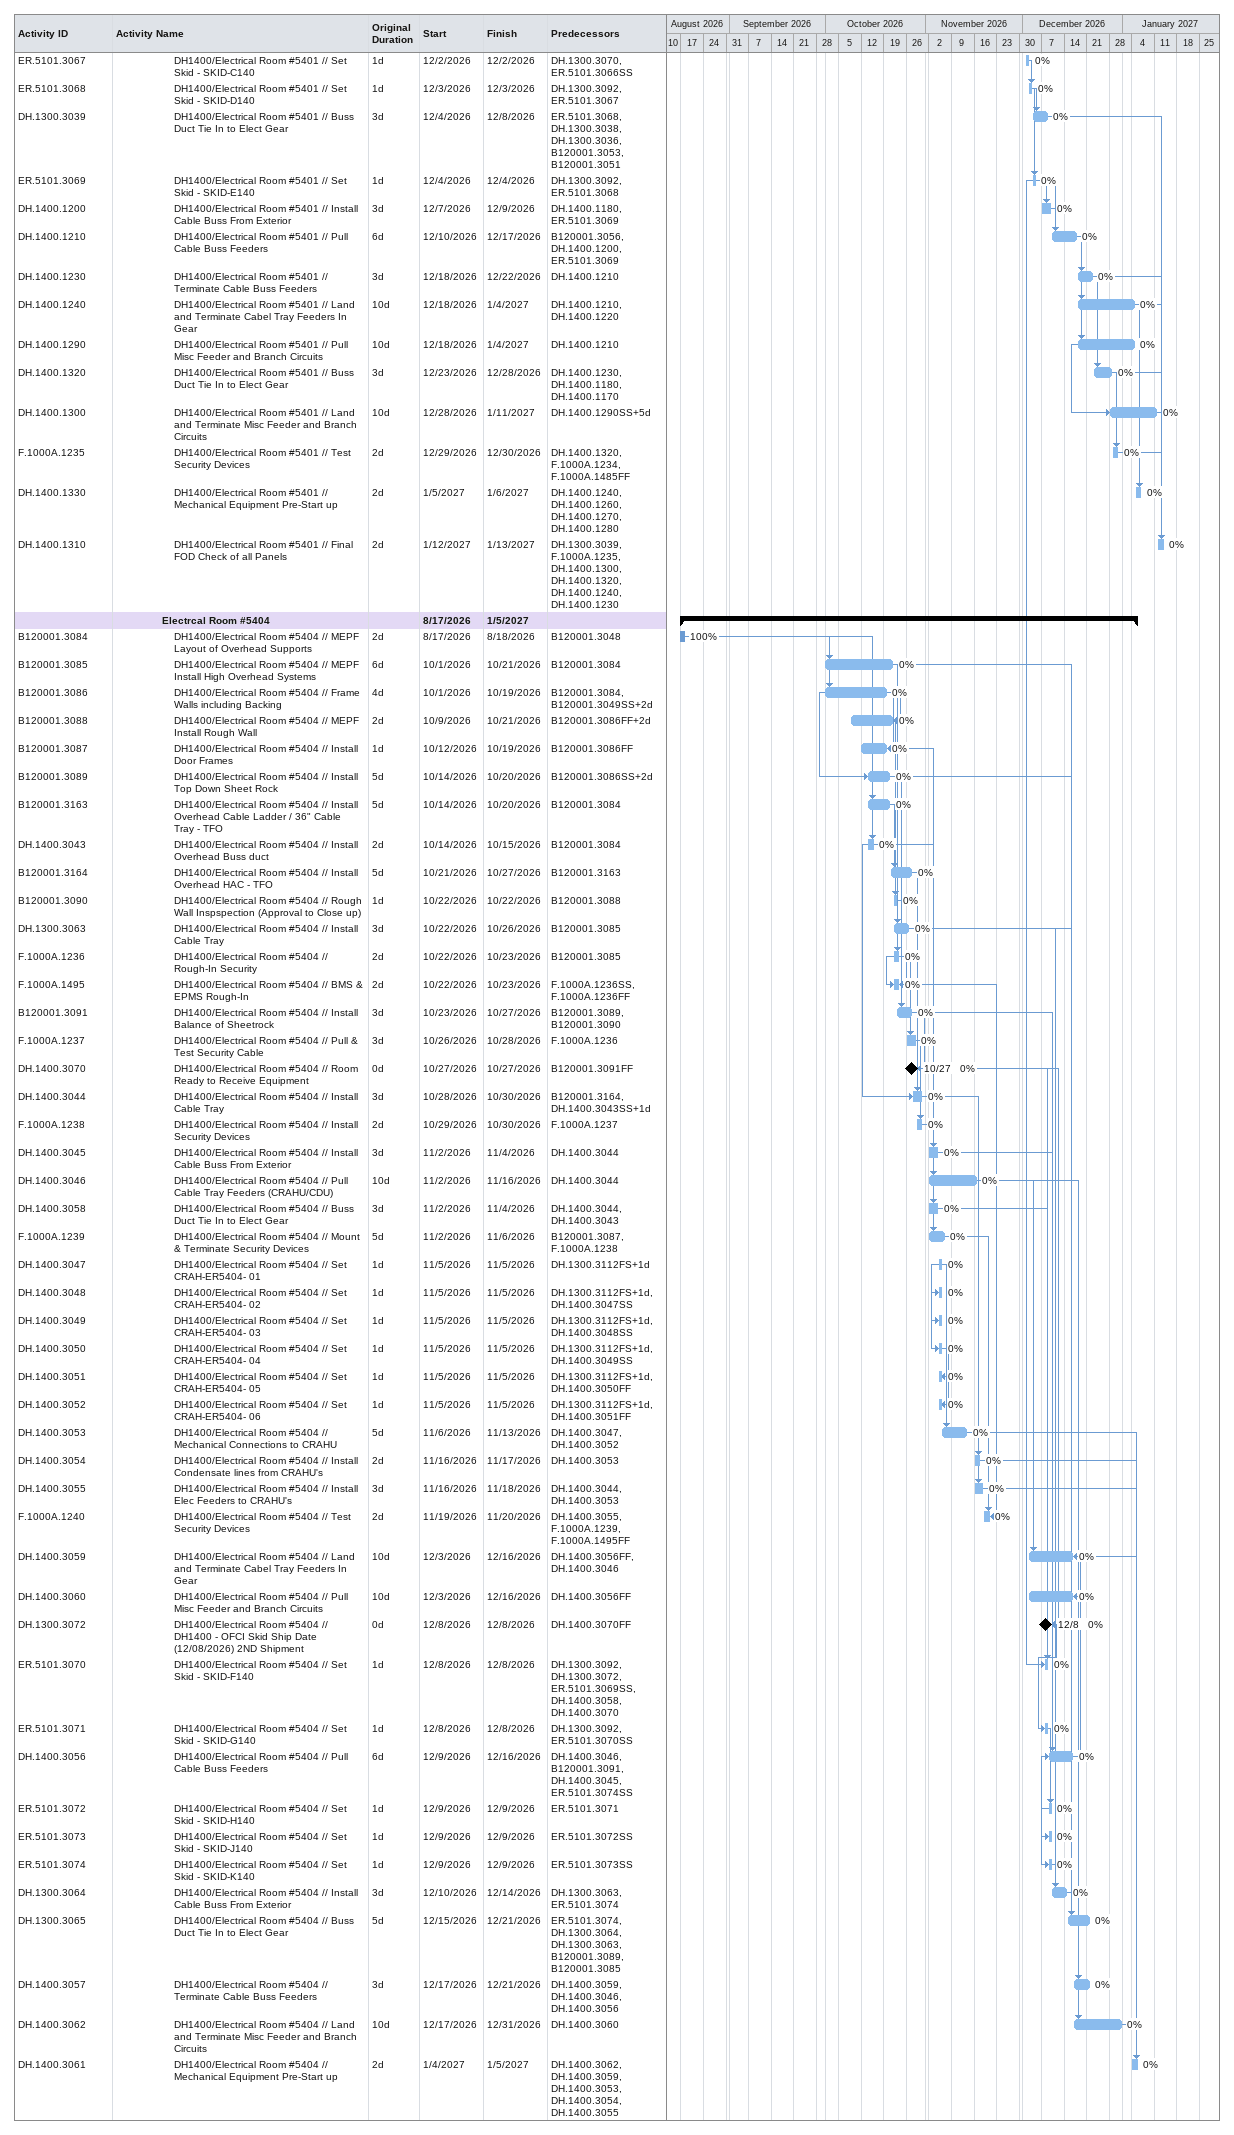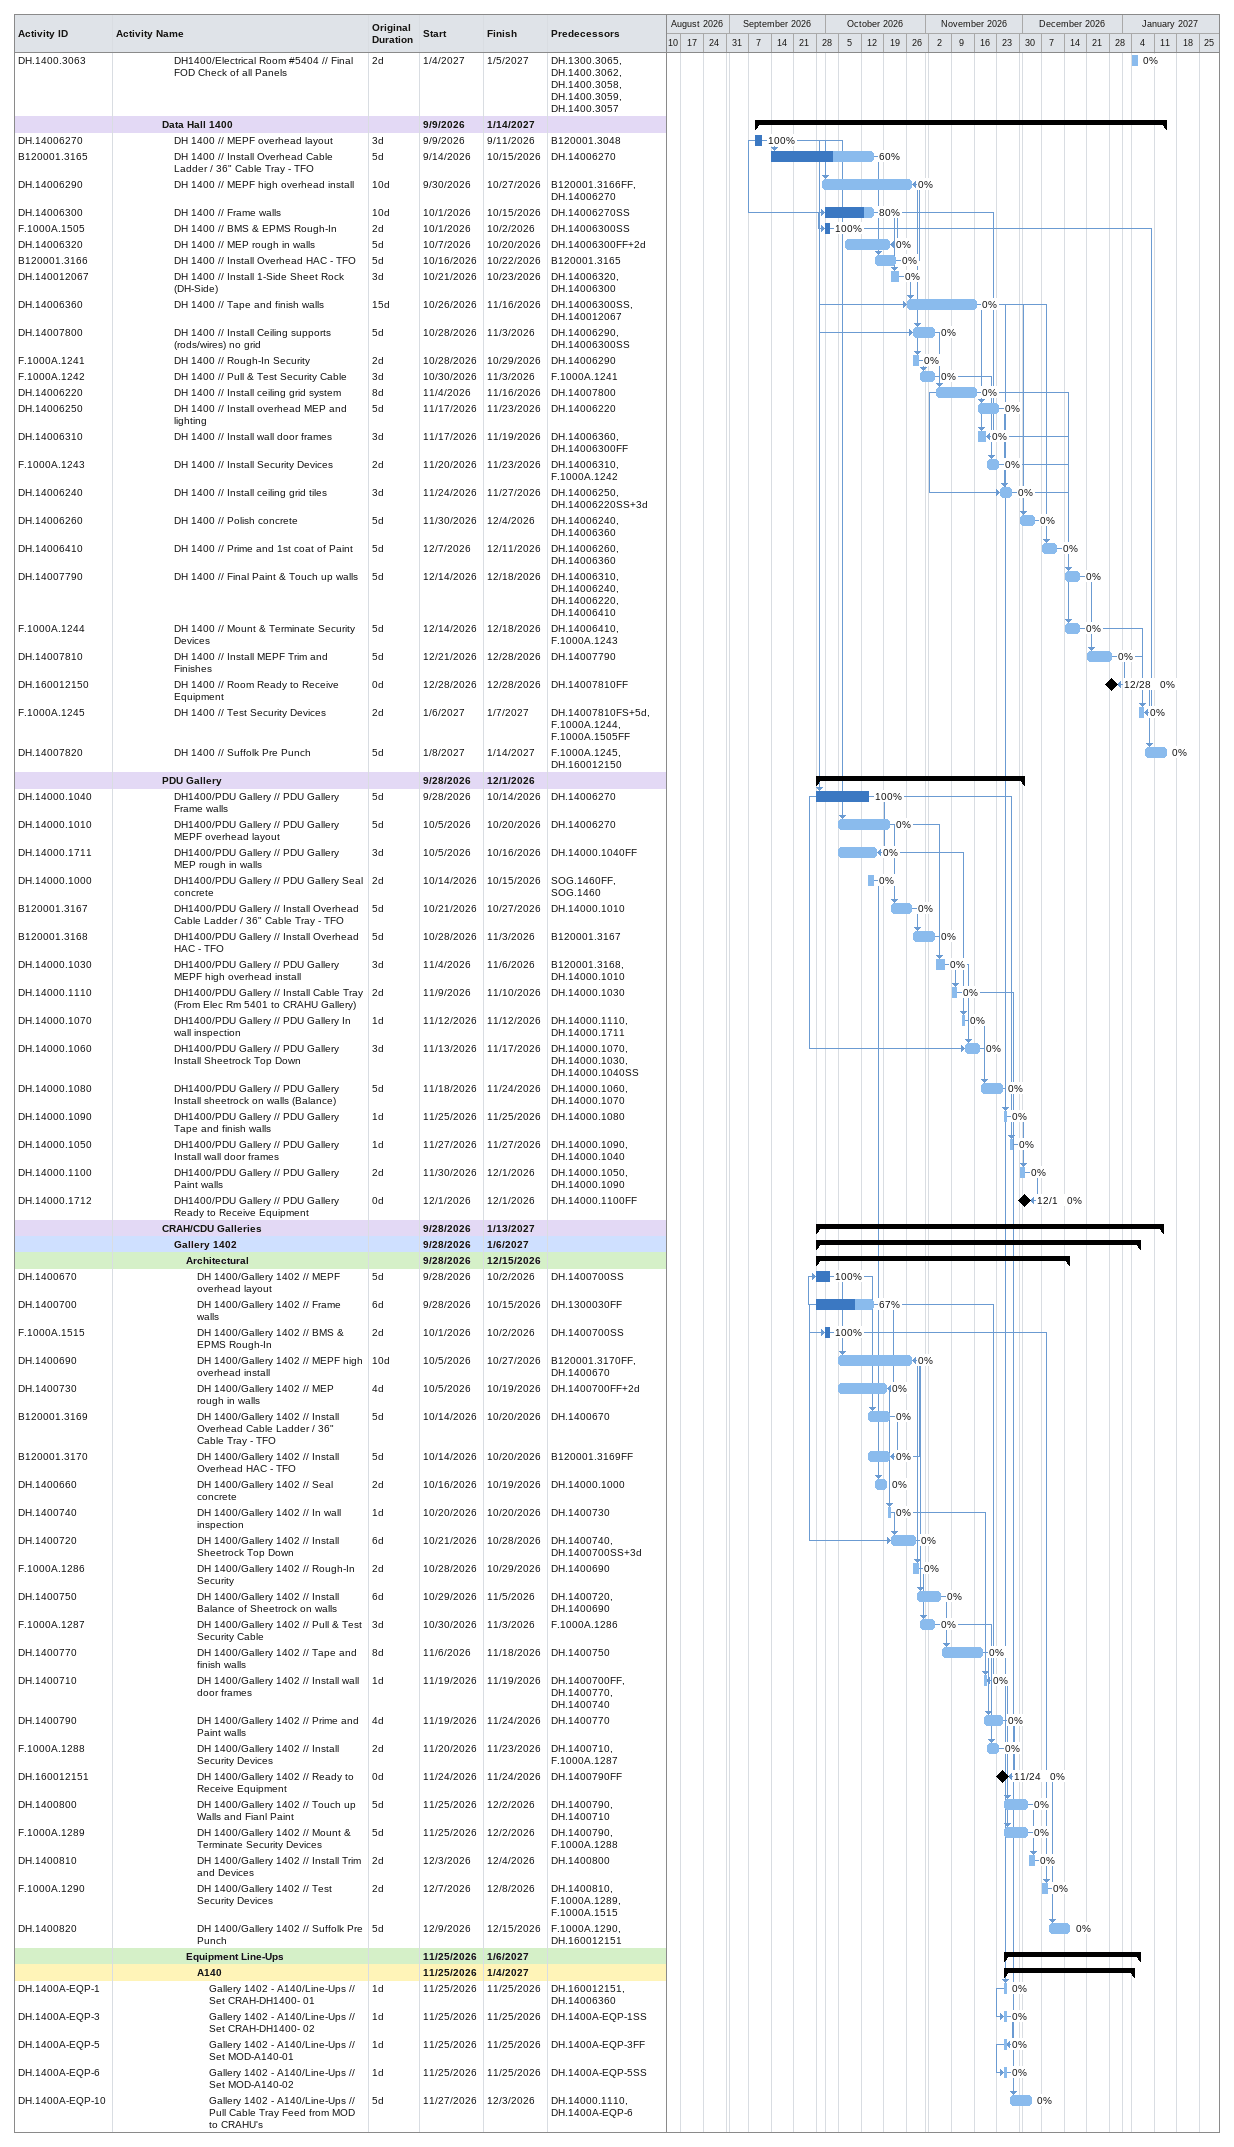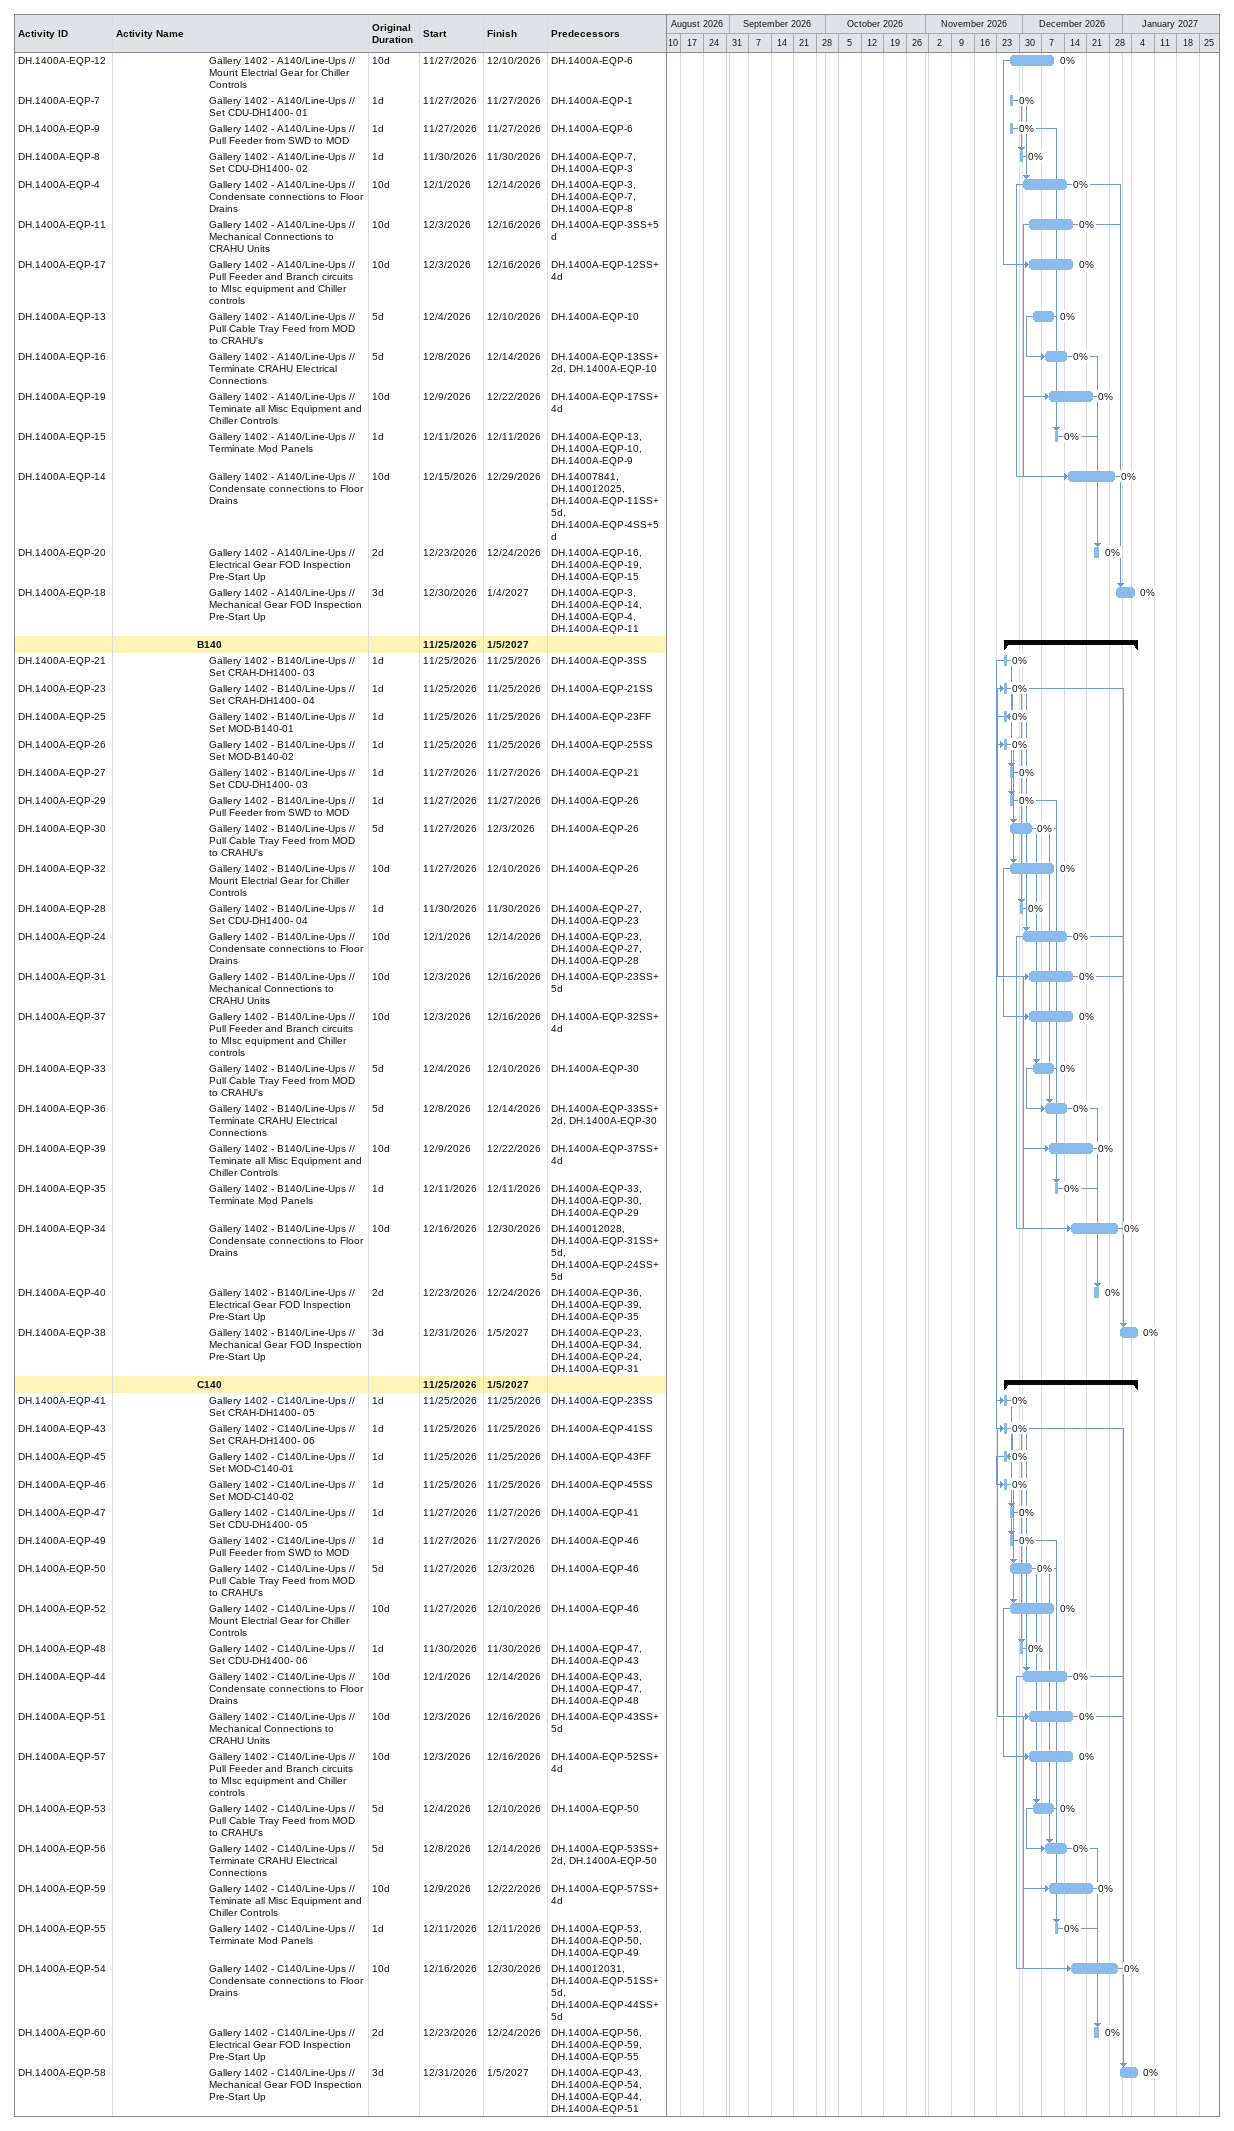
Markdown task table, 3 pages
| ID | Level | Task | Original duration | Start | Finish | Predecessors | % complete |
|---|---|---|---|---|---|---|---|
| ER.5101.3067 | 6 | DH1400/Electrical Room #5401 // Set Skid - SKID-C140 | 1d | 2026-12-02 | 2026-12-02 | DH.1300.3070, ER.5101.3066SS | 0 |
| ER.5101.3068 | 6 | DH1400/Electrical Room #5401 // Set Skid - SKID-D140 | 1d | 2026-12-03 | 2026-12-03 | DH.1300.3092, ER.5101.3067 | 0 |
| DH.1300.3039 | 6 | DH1400/Electrical Room #5401 // Buss Duct Tie In to Elect Gear | 3d | 2026-12-04 | 2026-12-08 | ER.5101.3068, DH.1300.3038, DH.1300.3036, B120001.3053, B120001.3051 | 0 |
| ER.5101.3069 | 6 | DH1400/Electrical Room #5401 // Set Skid - SKID-E140 | 1d | 2026-12-04 | 2026-12-04 | DH.1300.3092, ER.5101.3068 | 0 |
| DH.1400.1200 | 6 | DH1400/Electrical Room #5401 // Install Cable Buss From Exterior | 3d | 2026-12-07 | 2026-12-09 | DH.1400.1180, ER.5101.3069 | 0 |
| DH.1400.1210 | 6 | DH1400/Electrical Room #5401 // Pull Cable Buss Feeders | 6d | 2026-12-10 | 2026-12-17 | B120001.3056, DH.1400.1200, ER.5101.3069 | 0 |
| DH.1400.1230 | 6 | DH1400/Electrical Room #5401 // Terminate Cable Buss Feeders | 3d | 2026-12-18 | 2026-12-22 | DH.1400.1210 | 0 |
| DH.1400.1240 | 6 | DH1400/Electrical Room #5401 // Land and Terminate Cabel Tray Feeders In Gear | 10d | 2026-12-18 | 2027-01-04 | DH.1400.1210, DH.1400.1220 | 0 |
| DH.1400.1290 | 6 | DH1400/Electrical Room #5401 // Pull Misc Feeder and Branch Circuits | 10d | 2026-12-18 | 2027-01-04 | DH.1400.1210 | 0 |
| DH.1400.1320 | 6 | DH1400/Electrical Room #5401 // Buss Duct Tie In to Elect Gear | 3d | 2026-12-23 | 2026-12-28 | DH.1400.1230, DH.1400.1180, DH.1400.1170 | 0 |
| DH.1400.1300 | 6 | DH1400/Electrical Room #5401 // Land and Terminate Misc Feeder and Branch Circuits | 10d | 2026-12-28 | 2027-01-11 | DH.1400.1290SS+5d | 0 |
| F.1000A.1235 | 6 | DH1400/Electrical Room #5401 // Test Security Devices | 2d | 2026-12-29 | 2026-12-30 | DH.1400.1320, F.1000A.1234, F.1000A.1485FF | 0 |
| DH.1400.1330 | 6 | DH1400/Electrical Room #5401 // Mechanical Equipment Pre-Start up | 2d | 2027-01-05 | 2027-01-06 | DH.1400.1240, DH.1400.1260, DH.1400.1270, DH.1400.1280 | 0 |
| DH.1400.1310 | 6 | DH1400/Electrical Room #5401 // Final FOD Check of all Panels | 2d | 2027-01-12 | 2027-01-13 | DH.1300.3039, F.1000A.1235, DH.1400.1300, DH.1400.1320, DH.1400.1240, DH.1400.1230 | 0 |
|  | 5 | **Electrcal Room #5404** |  | 2026-08-17 | 2027-01-05 |  |  |
| B120001.3084 | 6 | DH1400/Electrical Room #5404 // MEPF Layout of Overhead Supports | 2d | 2026-08-17 | 2026-08-18 | B120001.3048 | 100 |
| B120001.3085 | 6 | DH1400/Electrical Room #5404 // MEPF Install High Overhead Systems | 6d | 2026-10-01 | 2026-10-21 | B120001.3084 | 0 |
| B120001.3086 | 6 | DH1400/Electrical Room #5404 // Frame Walls including Backing | 4d | 2026-10-01 | 2026-10-19 | B120001.3084, B120001.3049SS+2d | 0 |
| B120001.3088 | 6 | DH1400/Electrical Room #5404 // MEPF Install Rough Wall | 2d | 2026-10-09 | 2026-10-21 | B120001.3086FF+2d | 0 |
| B120001.3087 | 6 | DH1400/Electrical Room #5404 // Install Door Frames | 1d | 2026-10-12 | 2026-10-19 | B120001.3086FF | 0 |
| B120001.3089 | 6 | DH1400/Electrical Room #5404 // Install Top Down Sheet Rock | 5d | 2026-10-14 | 2026-10-20 | B120001.3086SS+2d | 0 |
| B120001.3163 | 6 | DH1400/Electrical Room #5404 // Install Overhead Cable Ladder / 36" Cable Tray - TFO | 5d | 2026-10-14 | 2026-10-20 | B120001.3084 | 0 |
| DH.1400.3043 | 6 | DH1400/Electrical Room #5404 // Install Overhead Buss duct | 2d | 2026-10-14 | 2026-10-15 | B120001.3084 | 0 |
| B120001.3164 | 6 | DH1400/Electrical Room #5404 // Install Overhead HAC - TFO | 5d | 2026-10-21 | 2026-10-27 | B120001.3163 | 0 |
| B120001.3090 | 6 | DH1400/Electrical Room #5404 // Rough Wall Inspspection (Approval to Close up) | 1d | 2026-10-22 | 2026-10-22 | B120001.3088 | 0 |
| DH.1300.3063 | 6 | DH1400/Electrical Room #5404 // Install Cable Tray | 3d | 2026-10-22 | 2026-10-26 | B120001.3085 | 0 |
| F.1000A.1236 | 6 | DH1400/Electrical Room #5404 // Rough-In Security | 2d | 2026-10-22 | 2026-10-23 | B120001.3085 | 0 |
| F.1000A.1495 | 6 | DH1400/Electrical Room #5404 // BMS & EPMS Rough-In | 2d | 2026-10-22 | 2026-10-23 | F.1000A.1236SS, F.1000A.1236FF | 0 |
| B120001.3091 | 6 | DH1400/Electrical Room #5404 // Install Balance of Sheetrock | 3d | 2026-10-23 | 2026-10-27 | B120001.3089, B120001.3090 | 0 |
| F.1000A.1237 | 6 | DH1400/Electrical Room #5404 // Pull & Test Security Cable | 3d | 2026-10-26 | 2026-10-28 | F.1000A.1236 | 0 |
| DH.1400.3070 | 6 | DH1400/Electrical Room #5404 // Room Ready to Receive Equipment | 0d | 2026-10-27 | 2026-10-27 | B120001.3091FF | 0 |
| DH.1400.3044 | 6 | DH1400/Electrical Room #5404 // Install Cable Tray | 3d | 2026-10-28 | 2026-10-30 | B120001.3164, DH.1400.3043SS+1d | 0 |
| F.1000A.1238 | 6 | DH1400/Electrical Room #5404 // Install Security Devices | 2d | 2026-10-29 | 2026-10-30 | F.1000A.1237 | 0 |
| DH.1400.3045 | 6 | DH1400/Electrical Room #5404 // Install Cable Buss From Exterior | 3d | 2026-11-02 | 2026-11-04 | DH.1400.3044 | 0 |
| DH.1400.3046 | 6 | DH1400/Electrical Room #5404 // Pull Cable Tray Feeders (CRAHU/CDU) | 10d | 2026-11-02 | 2026-11-16 | DH.1400.3044 | 0 |
| DH.1400.3058 | 6 | DH1400/Electrical Room #5404 // Buss Duct Tie In to Elect Gear | 3d | 2026-11-02 | 2026-11-04 | DH.1400.3044, DH.1400.3043 | 0 |
| F.1000A.1239 | 6 | DH1400/Electrical Room #5404 // Mount & Terminate Security Devices | 5d | 2026-11-02 | 2026-11-06 | B120001.3087, F.1000A.1238 | 0 |
| DH.1400.3047 | 6 | DH1400/Electrical Room #5404 // Set CRAH-ER5404- 01 | 1d | 2026-11-05 | 2026-11-05 | DH.1300.3112FS+1d | 0 |
| DH.1400.3048 | 6 | DH1400/Electrical Room #5404 // Set CRAH-ER5404- 02 | 1d | 2026-11-05 | 2026-11-05 | DH.1300.3112FS+1d, DH.1400.3047SS | 0 |
| DH.1400.3049 | 6 | DH1400/Electrical Room #5404 // Set CRAH-ER5404- 03 | 1d | 2026-11-05 | 2026-11-05 | DH.1300.3112FS+1d, DH.1400.3048SS | 0 |
| DH.1400.3050 | 6 | DH1400/Electrical Room #5404 // Set CRAH-ER5404- 04 | 1d | 2026-11-05 | 2026-11-05 | DH.1300.3112FS+1d, DH.1400.3049SS | 0 |
| DH.1400.3051 | 6 | DH1400/Electrical Room #5404 // Set CRAH-ER5404- 05 | 1d | 2026-11-05 | 2026-11-05 | DH.1300.3112FS+1d, DH.1400.3050FF | 0 |
| DH.1400.3052 | 6 | DH1400/Electrical Room #5404 // Set CRAH-ER5404- 06 | 1d | 2026-11-05 | 2026-11-05 | DH.1300.3112FS+1d, DH.1400.3051FF | 0 |
| DH.1400.3053 | 6 | DH1400/Electrical Room #5404 // Mechanical Connections to CRAHU | 5d | 2026-11-06 | 2026-11-13 | DH.1400.3047, DH.1400.3052 | 0 |
| DH.1400.3054 | 6 | DH1400/Electrical Room #5404 // Install Condensate lines from CRAHU's | 2d | 2026-11-16 | 2026-11-17 | DH.1400.3053 | 0 |
| DH.1400.3055 | 6 | DH1400/Electrical Room #5404 // Install Elec Feeders to CRAHU's | 3d | 2026-11-16 | 2026-11-18 | DH.1400.3044, DH.1400.3053 | 0 |
| F.1000A.1240 | 6 | DH1400/Electrical Room #5404 // Test Security Devices | 2d | 2026-11-19 | 2026-11-20 | DH.1400.3055, F.1000A.1239, F.1000A.1495FF | 0 |
| DH.1400.3059 | 6 | DH1400/Electrical Room #5404 // Land and Terminate Cabel Tray Feeders In Gear | 10d | 2026-12-03 | 2026-12-16 | DH.1400.3056FF, DH.1400.3046 | 0 |
| DH.1400.3060 | 6 | DH1400/Electrical Room #5404 // Pull Misc Feeder and Branch Circuits | 10d | 2026-12-03 | 2026-12-16 | DH.1400.3056FF | 0 |
| DH.1300.3072 | 6 | DH1400/Electrical Room #5404 // DH1400 - OFCI Skid Ship Date (12/08/2026) 2ND Shipment | 0d | 2026-12-08 | 2026-12-08 | DH.1400.3070FF | 0 |
| ER.5101.3070 | 6 | DH1400/Electrical Room #5404 // Set Skid - SKID-F140 | 1d | 2026-12-08 | 2026-12-08 | DH.1300.3092, DH.1300.3072, ER.5101.3069SS, DH.1400.3058, DH.1400.3070 | 0 |
| ER.5101.3071 | 6 | DH1400/Electrical Room #5404 // Set Skid - SKID-G140 | 1d | 2026-12-08 | 2026-12-08 | DH.1300.3092, ER.5101.3070SS | 0 |
| DH.1400.3056 | 6 | DH1400/Electrical Room #5404 // Pull Cable Buss Feeders | 6d | 2026-12-09 | 2026-12-16 | DH.1400.3046, B120001.3091, DH.1400.3045, ER.5101.3074SS | 0 |
| ER.5101.3072 | 6 | DH1400/Electrical Room #5404 // Set Skid - SKID-H140 | 1d | 2026-12-09 | 2026-12-09 | ER.5101.3071 | 0 |
| ER.5101.3073 | 6 | DH1400/Electrical Room #5404 // Set Skid - SKID-J140 | 1d | 2026-12-09 | 2026-12-09 | ER.5101.3072SS | 0 |
| ER.5101.3074 | 6 | DH1400/Electrical Room #5404 // Set Skid - SKID-K140 | 1d | 2026-12-09 | 2026-12-09 | ER.5101.3073SS | 0 |
| DH.1300.3064 | 6 | DH1400/Electrical Room #5404 // Install Cable Buss From Exterior | 3d | 2026-12-10 | 2026-12-14 | DH.1300.3063, ER.5101.3074 | 0 |
| DH.1300.3065 | 6 | DH1400/Electrical Room #5404 // Buss Duct Tie In to Elect Gear | 5d | 2026-12-15 | 2026-12-21 | ER.5101.3074, DH.1300.3064, DH.1300.3063, B120001.3089, B120001.3085 | 0 |
| DH.1400.3057 | 6 | DH1400/Electrical Room #5404 // Terminate Cable Buss Feeders | 3d | 2026-12-17 | 2026-12-21 | DH.1400.3059, DH.1400.3046, DH.1400.3056 | 0 |
| DH.1400.3062 | 6 | DH1400/Electrical Room #5404 // Land and Terminate Misc Feeder and Branch Circuits | 10d | 2026-12-17 | 2026-12-31 | DH.1400.3060 | 0 |
| DH.1400.3061 | 6 | DH1400/Electrical Room #5404 // Mechanical Equipment Pre-Start up | 2d | 2027-01-04 | 2027-01-05 | DH.1400.3062, DH.1400.3059, DH.1400.3053, DH.1400.3054, DH.1400.3055 | 0 |
| DH.1400.3063 | 6 | DH1400/Electrical Room #5404 // Final FOD Check of all Panels | 2d | 2027-01-04 | 2027-01-05 | DH.1300.3065, DH.1400.3062, DH.1400.3058, DH.1400.3059, DH.1400.3057 | 0 |
|  | 5 | **Data Hall 1400** |  | 2026-09-09 | 2027-01-14 |  |  |
| DH.14006270 | 6 | DH 1400 // MEPF overhead layout | 3d | 2026-09-09 | 2026-09-11 | B120001.3048 | 100 |
| B120001.3165 | 6 | DH 1400 // Install Overhead Cable Ladder / 36" Cable Tray - TFO | 5d | 2026-09-14 | 2026-10-15 | DH.14006270 | 60 |
| DH.14006290 | 6 | DH 1400 // MEPF high overhead install | 10d | 2026-09-30 | 2026-10-27 | B120001.3166FF, DH.14006270 | 0 |
| DH.14006300 | 6 | DH 1400 // Frame walls | 10d | 2026-10-01 | 2026-10-15 | DH.14006270SS | 80 |
| F.1000A.1505 | 6 | DH 1400 // BMS & EPMS Rough-In | 2d | 2026-10-01 | 2026-10-02 | DH.14006300SS | 100 |
| DH.14006320 | 6 | DH 1400 // MEP rough in walls | 5d | 2026-10-07 | 2026-10-20 | DH.14006300FF+2d | 0 |
| B120001.3166 | 6 | DH 1400 // Install Overhead HAC - TFO | 5d | 2026-10-16 | 2026-10-22 | B120001.3165 | 0 |
| DH.140012067 | 6 | DH 1400 // Install 1-Side Sheet Rock (DH-Side) | 3d | 2026-10-21 | 2026-10-23 | DH.14006320, DH.14006300 | 0 |
| DH.14006360 | 6 | DH 1400 // Tape and finish walls | 15d | 2026-10-26 | 2026-11-16 | DH.14006300SS, DH.140012067 | 0 |
| DH.14007800 | 6 | DH 1400 // Install Ceiling supports (rods/wires) no grid | 5d | 2026-10-28 | 2026-11-03 | DH.14006290, DH.14006300SS | 0 |
| F.1000A.1241 | 6 | DH 1400 // Rough-In Security | 2d | 2026-10-28 | 2026-10-29 | DH.14006290 | 0 |
| F.1000A.1242 | 6 | DH 1400 // Pull & Test Security Cable | 3d | 2026-10-30 | 2026-11-03 | F.1000A.1241 | 0 |
| DH.14006220 | 6 | DH 1400 // Install ceiling grid system | 8d | 2026-11-04 | 2026-11-16 | DH.14007800 | 0 |
| DH.14006250 | 6 | DH 1400 // Install overhead MEP and lighting | 5d | 2026-11-17 | 2026-11-23 | DH.14006220 | 0 |
| DH.14006310 | 6 | DH 1400 // Install wall door frames | 3d | 2026-11-17 | 2026-11-19 | DH.14006360, DH.14006300FF | 0 |
| F.1000A.1243 | 6 | DH 1400 // Install Security Devices | 2d | 2026-11-20 | 2026-11-23 | DH.14006310, F.1000A.1242 | 0 |
| DH.14006240 | 6 | DH 1400 // Install ceiling grid tiles | 3d | 2026-11-24 | 2026-11-27 | DH.14006250, DH.14006220SS+3d | 0 |
| DH.14006260 | 6 | DH 1400 // Polish concrete | 5d | 2026-11-30 | 2026-12-04 | DH.14006240, DH.14006360 | 0 |
| DH.14006410 | 6 | DH 1400 // Prime and 1st coat of Paint | 5d | 2026-12-07 | 2026-12-11 | DH.14006260, DH.14006360 | 0 |
| DH.14007790 | 6 | DH 1400 // Final Paint & Touch up walls | 5d | 2026-12-14 | 2026-12-18 | DH.14006310, DH.14006240, DH.14006220, DH.14006410 | 0 |
| F.1000A.1244 | 6 | DH 1400 // Mount & Terminate Security Devices | 5d | 2026-12-14 | 2026-12-18 | DH.14006410, F.1000A.1243 | 0 |
| DH.14007810 | 6 | DH 1400 // Install MEPF Trim and Finishes | 5d | 2026-12-21 | 2026-12-28 | DH.14007790 | 0 |
| DH.160012150 | 6 | DH 1400 // Room Ready to Receive Equipment | 0d | 2026-12-28 | 2026-12-28 | DH.14007810FF | 0 |
| F.1000A.1245 | 6 | DH 1400 // Test Security Devices | 2d | 2027-01-06 | 2027-01-07 | DH.14007810FS+5d, F.1000A.1244, F.1000A.1505FF | 0 |
| DH.14007820 | 6 | DH 1400 // Suffolk Pre Punch | 5d | 2027-01-08 | 2027-01-14 | F.1000A.1245, DH.160012150 | 0 |
|  | 5 | **PDU Gallery** |  | 2026-09-28 | 2026-12-01 |  |  |
| DH.14000.1040 | 6 | DH1400/PDU Gallery // PDU Gallery Frame walls | 5d | 2026-09-28 | 2026-10-14 | DH.14006270 | 100 |
| DH.14000.1010 | 6 | DH1400/PDU Gallery // PDU Gallery MEPF overhead layout | 5d | 2026-10-05 | 2026-10-20 | DH.14006270 | 0 |
| DH.14000.1711 | 6 | DH1400/PDU Gallery // PDU Gallery MEP rough in walls | 3d | 2026-10-05 | 2026-10-16 | DH.14000.1040FF | 0 |
| DH.14000.1000 | 6 | DH1400/PDU Gallery // PDU Gallery Seal concrete | 2d | 2026-10-14 | 2026-10-15 | SOG.1460FF, SOG.1460 | 0 |
| B120001.3167 | 6 | DH1400/PDU Gallery // Install Overhead Cable Ladder / 36" Cable Tray - TFO | 5d | 2026-10-21 | 2026-10-27 | DH.14000.1010 | 0 |
| B120001.3168 | 6 | DH1400/PDU Gallery // Install Overhead HAC - TFO | 5d | 2026-10-28 | 2026-11-03 | B120001.3167 | 0 |
| DH.14000.1030 | 6 | DH1400/PDU Gallery // PDU Gallery MEPF high overhead install | 3d | 2026-11-04 | 2026-11-06 | B120001.3168, DH.14000.1010 | 0 |
| DH.14000.1110 | 6 | DH1400/PDU Gallery // Install Cable Tray (From Elec Rm 5401 to CRAHU Gallery) | 2d | 2026-11-09 | 2026-11-10 | DH.14000.1030 | 0 |
| DH.14000.1070 | 6 | DH1400/PDU Gallery // PDU Gallery In wall inspection | 1d | 2026-11-12 | 2026-11-12 | DH.14000.1110, DH.14000.1711 | 0 |
| DH.14000.1060 | 6 | DH1400/PDU Gallery // PDU Gallery Install Sheetrock Top Down | 3d | 2026-11-13 | 2026-11-17 | DH.14000.1070, DH.14000.1030, DH.14000.1040SS | 0 |
| DH.14000.1080 | 6 | DH1400/PDU Gallery // PDU Gallery Install sheetrock on walls (Balance) | 5d | 2026-11-18 | 2026-11-24 | DH.14000.1060, DH.14000.1070 | 0 |
| DH.14000.1090 | 6 | DH1400/PDU Gallery // PDU Gallery Tape and finish walls | 1d | 2026-11-25 | 2026-11-25 | DH.14000.1080 | 0 |
| DH.14000.1050 | 6 | DH1400/PDU Gallery // PDU Gallery Install wall door frames | 1d | 2026-11-27 | 2026-11-27 | DH.14000.1090, DH.14000.1040 | 0 |
| DH.14000.1100 | 6 | DH1400/PDU Gallery // PDU Gallery Paint walls | 2d | 2026-11-30 | 2026-12-01 | DH.14000.1050, DH.14000.1090 | 0 |
| DH.14000.1712 | 6 | DH1400/PDU Gallery // PDU Gallery Ready to Receive Equipment | 0d | 2026-12-01 | 2026-12-01 | DH.14000.1100FF | 0 |
|  | 5 | **CRAH/CDU Galleries** |  | 2026-09-28 | 2027-01-13 |  |  |
|  | 6 | **Gallery 1402** |  | 2026-09-28 | 2027-01-06 |  |  |
|  | 7 | **Architectural** |  | 2026-09-28 | 2026-12-15 |  |  |
| DH.1400670 | 8 | DH 1400/Gallery 1402 // MEPF overhead layout | 5d | 2026-09-28 | 2026-10-02 | DH.1400700SS | 100 |
| DH.1400700 | 8 | DH 1400/Gallery 1402 // Frame walls | 6d | 2026-09-28 | 2026-10-15 | DH.1300030FF | 67 |
| F.1000A.1515 | 8 | DH 1400/Gallery 1402 // BMS & EPMS Rough-In | 2d | 2026-10-01 | 2026-10-02 | DH.1400700SS | 100 |
| DH.1400690 | 8 | DH 1400/Gallery 1402 // MEPF high overhead install | 10d | 2026-10-05 | 2026-10-27 | B120001.3170FF, DH.1400670 | 0 |
| DH.1400730 | 8 | DH 1400/Gallery 1402 // MEP rough in walls | 4d | 2026-10-05 | 2026-10-19 | DH.1400700FF+2d | 0 |
| B120001.3169 | 8 | DH 1400/Gallery 1402 // Install Overhead Cable Ladder / 36" Cable Tray - TFO | 5d | 2026-10-14 | 2026-10-20 | DH.1400670 | 0 |
| B120001.3170 | 8 | DH 1400/Gallery 1402 // Install Overhead HAC - TFO | 5d | 2026-10-14 | 2026-10-20 | B120001.3169FF | 0 |
| DH.1400660 | 8 | DH 1400/Gallery 1402 // Seal concrete | 2d | 2026-10-16 | 2026-10-19 | DH.14000.1000 | 0 |
| DH.1400740 | 8 | DH 1400/Gallery 1402 // In wall inspection | 1d | 2026-10-20 | 2026-10-20 | DH.1400730 | 0 |
| DH.1400720 | 8 | DH 1400/Gallery 1402 // Install Sheetrock Top Down | 6d | 2026-10-21 | 2026-10-28 | DH.1400740, DH.1400700SS+3d | 0 |
| F.1000A.1286 | 8 | DH 1400/Gallery 1402 // Rough-In Security | 2d | 2026-10-28 | 2026-10-29 | DH.1400690 | 0 |
| DH.1400750 | 8 | DH 1400/Gallery 1402 // Install Balance of Sheetrock on walls | 6d | 2026-10-29 | 2026-11-05 | DH.1400720, DH.1400690 | 0 |
| F.1000A.1287 | 8 | DH 1400/Gallery 1402 // Pull & Test Security Cable | 3d | 2026-10-30 | 2026-11-03 | F.1000A.1286 | 0 |
| DH.1400770 | 8 | DH 1400/Gallery 1402 // Tape and finish walls | 8d | 2026-11-06 | 2026-11-18 | DH.1400750 | 0 |
| DH.1400710 | 8 | DH 1400/Gallery 1402 // Install wall door frames | 1d | 2026-11-19 | 2026-11-19 | DH.1400700FF, DH.1400770, DH.1400740 | 0 |
| DH.1400790 | 8 | DH 1400/Gallery 1402 // Prime and Paint walls | 4d | 2026-11-19 | 2026-11-24 | DH.1400770 | 0 |
| F.1000A.1288 | 8 | DH 1400/Gallery 1402 // Install Security Devices | 2d | 2026-11-20 | 2026-11-23 | DH.1400710, F.1000A.1287 | 0 |
| DH.160012151 | 8 | DH 1400/Gallery 1402 // Ready to Receive Equipment | 0d | 2026-11-24 | 2026-11-24 | DH.1400790FF | 0 |
| DH.1400800 | 8 | DH 1400/Gallery 1402 // Touch up Walls and Fianl Paint | 5d | 2026-11-25 | 2026-12-02 | DH.1400790, DH.1400710 | 0 |
| F.1000A.1289 | 8 | DH 1400/Gallery 1402 // Mount & Terminate Security Devices | 5d | 2026-11-25 | 2026-12-02 | DH.1400790, F.1000A.1288 | 0 |
| DH.1400810 | 8 | DH 1400/Gallery 1402 // Install Trim and Devices | 2d | 2026-12-03 | 2026-12-04 | DH.1400800 | 0 |
| F.1000A.1290 | 8 | DH 1400/Gallery 1402 // Test Security Devices | 2d | 2026-12-07 | 2026-12-08 | DH.1400810, F.1000A.1289, F.1000A.1515 | 0 |
| DH.1400820 | 8 | DH 1400/Gallery 1402 // Suffolk Pre Punch | 5d | 2026-12-09 | 2026-12-15 | F.1000A.1290, DH.160012151 | 0 |
|  | 7 | **Equipment Line-Ups** |  | 2026-11-25 | 2027-01-06 |  |  |
|  | 8 | **A140** |  | 2026-11-25 | 2027-01-04 |  |  |
| DH.1400A-EQP-1 | 9 | Gallery 1402 - A140/Line-Ups // Set CRAH-DH1400- 01 | 1d | 2026-11-25 | 2026-11-25 | DH.160012151, DH.14006360 | 0 |
| DH.1400A-EQP-3 | 9 | Gallery 1402 - A140/Line-Ups // Set CRAH-DH1400- 02 | 1d | 2026-11-25 | 2026-11-25 | DH.1400A-EQP-1SS | 0 |
| DH.1400A-EQP-5 | 9 | Gallery 1402 - A140/Line-Ups // Set MOD-A140-01 | 1d | 2026-11-25 | 2026-11-25 | DH.1400A-EQP-3FF | 0 |
| DH.1400A-EQP-6 | 9 | Gallery 1402 - A140/Line-Ups // Set MOD-A140-02 | 1d | 2026-11-25 | 2026-11-25 | DH.1400A-EQP-5SS | 0 |
| DH.1400A-EQP-10 | 9 | Gallery 1402 - A140/Line-Ups // Pull Cable Tray Feed from MOD to CRAHU's | 5d | 2026-11-27 | 2026-12-03 | DH.14000.1110, DH.1400A-EQP-6 | 0 |
| DH.1400A-EQP-12 | 9 | Gallery 1402 - A140/Line-Ups // Mount Electrial Gear for Chiller Controls | 10d | 2026-11-27 | 2026-12-10 | DH.1400A-EQP-6 | 0 |
| DH.1400A-EQP-7 | 9 | Gallery 1402 - A140/Line-Ups // Set CDU-DH1400- 01 | 1d | 2026-11-27 | 2026-11-27 | DH.1400A-EQP-1 | 0 |
| DH.1400A-EQP-9 | 9 | Gallery 1402 - A140/Line-Ups // Pull Feeder from SWD to MOD | 1d | 2026-11-27 | 2026-11-27 | DH.1400A-EQP-6 | 0 |
| DH.1400A-EQP-8 | 9 | Gallery 1402 - A140/Line-Ups // Set CDU-DH1400- 02 | 1d | 2026-11-30 | 2026-11-30 | DH.1400A-EQP-7, DH.1400A-EQP-3 | 0 |
| DH.1400A-EQP-4 | 9 | Gallery 1402 - A140/Line-Ups // Condensate connections to Floor Drains | 10d | 2026-12-01 | 2026-12-14 | DH.1400A-EQP-3, DH.1400A-EQP-7, DH.1400A-EQP-8 | 0 |
| DH.1400A-EQP-11 | 9 | Gallery 1402 - A140/Line-Ups // Mechanical Connections to CRAHU Units | 10d | 2026-12-03 | 2026-12-16 | DH.1400A-EQP-3SS+5d | 0 |
| DH.1400A-EQP-17 | 9 | Gallery 1402 - A140/Line-Ups // Pull Feeder and Branch circuits to MIsc equipment and Chiller controls | 10d | 2026-12-03 | 2026-12-16 | DH.1400A-EQP-12SS+4d | 0 |
| DH.1400A-EQP-13 | 9 | Gallery 1402 - A140/Line-Ups // Pull Cable Tray Feed from MOD to CRAHU's | 5d | 2026-12-04 | 2026-12-10 | DH.1400A-EQP-10 | 0 |
| DH.1400A-EQP-16 | 9 | Gallery 1402 - A140/Line-Ups // Terminate CRAHU Electrical Connections | 5d | 2026-12-08 | 2026-12-14 | DH.1400A-EQP-13SS+2d, DH.1400A-EQP-10 | 0 |
| DH.1400A-EQP-19 | 9 | Gallery 1402 - A140/Line-Ups // Teminate all Misc Equipment and Chiller Controls | 10d | 2026-12-09 | 2026-12-22 | DH.1400A-EQP-17SS+4d | 0 |
| DH.1400A-EQP-15 | 9 | Gallery 1402 - A140/Line-Ups // Terminate Mod Panels | 1d | 2026-12-11 | 2026-12-11 | DH.1400A-EQP-13, DH.1400A-EQP-10, DH.1400A-EQP-9 | 0 |
| DH.1400A-EQP-14 | 9 | Gallery 1402 - A140/Line-Ups // Condensate connections to Floor Drains | 10d | 2026-12-15 | 2026-12-29 | DH.14007841, DH.140012025, DH.1400A-EQP-11SS+5d, DH.1400A-EQP-4SS+5d | 0 |
| DH.1400A-EQP-20 | 9 | Gallery 1402 - A140/Line-Ups // Electrical Gear FOD Inspection Pre-Start Up | 2d | 2026-12-23 | 2026-12-24 | DH.1400A-EQP-16, DH.1400A-EQP-19, DH.1400A-EQP-15 | 0 |
| DH.1400A-EQP-18 | 9 | Gallery 1402 - A140/Line-Ups // Mechanical Gear FOD Inspection Pre-Start Up | 3d | 2026-12-30 | 2027-01-04 | DH.1400A-EQP-3, DH.1400A-EQP-14, DH.1400A-EQP-4, DH.1400A-EQP-11 | 0 |
|  | 8 | **B140** |  | 2026-11-25 | 2027-01-05 |  |  |
| DH.1400A-EQP-21 | 9 | Gallery 1402 - B140/Line-Ups // Set CRAH-DH1400- 03 | 1d | 2026-11-25 | 2026-11-25 | DH.1400A-EQP-3SS | 0 |
| DH.1400A-EQP-23 | 9 | Gallery 1402 - B140/Line-Ups // Set CRAH-DH1400- 04 | 1d | 2026-11-25 | 2026-11-25 | DH.1400A-EQP-21SS | 0 |
| DH.1400A-EQP-25 | 9 | Gallery 1402 - B140/Line-Ups // Set MOD-B140-01 | 1d | 2026-11-25 | 2026-11-25 | DH.1400A-EQP-23FF | 0 |
| DH.1400A-EQP-26 | 9 | Gallery 1402 - B140/Line-Ups // Set MOD-B140-02 | 1d | 2026-11-25 | 2026-11-25 | DH.1400A-EQP-25SS | 0 |
| DH.1400A-EQP-27 | 9 | Gallery 1402 - B140/Line-Ups // Set CDU-DH1400- 03 | 1d | 2026-11-27 | 2026-11-27 | DH.1400A-EQP-21 | 0 |
| DH.1400A-EQP-29 | 9 | Gallery 1402 - B140/Line-Ups // Pull Feeder from SWD to MOD | 1d | 2026-11-27 | 2026-11-27 | DH.1400A-EQP-26 | 0 |
| DH.1400A-EQP-30 | 9 | Gallery 1402 - B140/Line-Ups // Pull Cable Tray Feed from MOD to CRAHU's | 5d | 2026-11-27 | 2026-12-03 | DH.1400A-EQP-26 | 0 |
| DH.1400A-EQP-32 | 9 | Gallery 1402 - B140/Line-Ups // Mount Electrial Gear for Chiller Controls | 10d | 2026-11-27 | 2026-12-10 | DH.1400A-EQP-26 | 0 |
| DH.1400A-EQP-28 | 9 | Gallery 1402 - B140/Line-Ups // Set CDU-DH1400- 04 | 1d | 2026-11-30 | 2026-11-30 | DH.1400A-EQP-27, DH.1400A-EQP-23 | 0 |
| DH.1400A-EQP-24 | 9 | Gallery 1402 - B140/Line-Ups // Condensate connections to Floor Drains | 10d | 2026-12-01 | 2026-12-14 | DH.1400A-EQP-23, DH.1400A-EQP-27, DH.1400A-EQP-28 | 0 |
| DH.1400A-EQP-31 | 9 | Gallery 1402 - B140/Line-Ups // Mechanical Connections to CRAHU Units | 10d | 2026-12-03 | 2026-12-16 | DH.1400A-EQP-23SS+5d | 0 |
| DH.1400A-EQP-37 | 9 | Gallery 1402 - B140/Line-Ups // Pull Feeder and Branch circuits to MIsc equipment and Chiller controls | 10d | 2026-12-03 | 2026-12-16 | DH.1400A-EQP-32SS+4d | 0 |
| DH.1400A-EQP-33 | 9 | Gallery 1402 - B140/Line-Ups // Pull Cable Tray Feed from MOD to CRAHU's | 5d | 2026-12-04 | 2026-12-10 | DH.1400A-EQP-30 | 0 |
| DH.1400A-EQP-36 | 9 | Gallery 1402 - B140/Line-Ups // Terminate CRAHU Electrical Connections | 5d | 2026-12-08 | 2026-12-14 | DH.1400A-EQP-33SS+2d, DH.1400A-EQP-30 | 0 |
| DH.1400A-EQP-39 | 9 | Gallery 1402 - B140/Line-Ups // Teminate all Misc Equipment and Chiller Controls | 10d | 2026-12-09 | 2026-12-22 | DH.1400A-EQP-37SS+4d | 0 |
| DH.1400A-EQP-35 | 9 | Gallery 1402 - B140/Line-Ups // Terminate Mod Panels | 1d | 2026-12-11 | 2026-12-11 | DH.1400A-EQP-33, DH.1400A-EQP-30, DH.1400A-EQP-29 | 0 |
| DH.1400A-EQP-34 | 9 | Gallery 1402 - B140/Line-Ups // Condensate connections to Floor Drains | 10d | 2026-12-16 | 2026-12-30 | DH.140012028, DH.1400A-EQP-31SS+5d, DH.1400A-EQP-24SS+5d | 0 |
| DH.1400A-EQP-40 | 9 | Gallery 1402 - B140/Line-Ups // Electrical Gear FOD Inspection Pre-Start Up | 2d | 2026-12-23 | 2026-12-24 | DH.1400A-EQP-36, DH.1400A-EQP-39, DH.1400A-EQP-35 | 0 |
| DH.1400A-EQP-38 | 9 | Gallery 1402 - B140/Line-Ups // Mechanical Gear FOD Inspection Pre-Start Up | 3d | 2026-12-31 | 2027-01-05 | DH.1400A-EQP-23, DH.1400A-EQP-34, DH.1400A-EQP-24, DH.1400A-EQP-31 | 0 |
|  | 8 | **C140** |  | 2026-11-25 | 2027-01-05 |  |  |
| DH.1400A-EQP-41 | 9 | Gallery 1402 - C140/Line-Ups // Set CRAH-DH1400- 05 | 1d | 2026-11-25 | 2026-11-25 | DH.1400A-EQP-23SS | 0 |
| DH.1400A-EQP-43 | 9 | Gallery 1402 - C140/Line-Ups // Set CRAH-DH1400- 06 | 1d | 2026-11-25 | 2026-11-25 | DH.1400A-EQP-41SS | 0 |
| DH.1400A-EQP-45 | 9 | Gallery 1402 - C140/Line-Ups // Set MOD-C140-01 | 1d | 2026-11-25 | 2026-11-25 | DH.1400A-EQP-43FF | 0 |
| DH.1400A-EQP-46 | 9 | Gallery 1402 - C140/Line-Ups // Set MOD-C140-02 | 1d | 2026-11-25 | 2026-11-25 | DH.1400A-EQP-45SS | 0 |
| DH.1400A-EQP-47 | 9 | Gallery 1402 - C140/Line-Ups // Set CDU-DH1400- 05 | 1d | 2026-11-27 | 2026-11-27 | DH.1400A-EQP-41 | 0 |
| DH.1400A-EQP-49 | 9 | Gallery 1402 - C140/Line-Ups // Pull Feeder from SWD to MOD | 1d | 2026-11-27 | 2026-11-27 | DH.1400A-EQP-46 | 0 |
| DH.1400A-EQP-50 | 9 | Gallery 1402 - C140/Line-Ups // Pull Cable Tray Feed from MOD to CRAHU's | 5d | 2026-11-27 | 2026-12-03 | DH.1400A-EQP-46 | 0 |
| DH.1400A-EQP-52 | 9 | Gallery 1402 - C140/Line-Ups // Mount Electrial Gear for Chiller Controls | 10d | 2026-11-27 | 2026-12-10 | DH.1400A-EQP-46 | 0 |
| DH.1400A-EQP-48 | 9 | Gallery 1402 - C140/Line-Ups // Set CDU-DH1400- 06 | 1d | 2026-11-30 | 2026-11-30 | DH.1400A-EQP-47, DH.1400A-EQP-43 | 0 |
| DH.1400A-EQP-44 | 9 | Gallery 1402 - C140/Line-Ups // Condensate connections to Floor Drains | 10d | 2026-12-01 | 2026-12-14 | DH.1400A-EQP-43, DH.1400A-EQP-47, DH.1400A-EQP-48 | 0 |
| DH.1400A-EQP-51 | 9 | Gallery 1402 - C140/Line-Ups // Mechanical Connections to CRAHU Units | 10d | 2026-12-03 | 2026-12-16 | DH.1400A-EQP-43SS+5d | 0 |
| DH.1400A-EQP-57 | 9 | Gallery 1402 - C140/Line-Ups // Pull Feeder and Branch circuits to MIsc equipment and Chiller controls | 10d | 2026-12-03 | 2026-12-16 | DH.1400A-EQP-52SS+4d | 0 |
| DH.1400A-EQP-53 | 9 | Gallery 1402 - C140/Line-Ups // Pull Cable Tray Feed from MOD to CRAHU's | 5d | 2026-12-04 | 2026-12-10 | DH.1400A-EQP-50 | 0 |
| DH.1400A-EQP-56 | 9 | Gallery 1402 - C140/Line-Ups // Terminate CRAHU Electrical Connections | 5d | 2026-12-08 | 2026-12-14 | DH.1400A-EQP-53SS+2d, DH.1400A-EQP-50 | 0 |
| DH.1400A-EQP-59 | 9 | Gallery 1402 - C140/Line-Ups // Teminate all Misc Equipment and Chiller Controls | 10d | 2026-12-09 | 2026-12-22 | DH.1400A-EQP-57SS+4d | 0 |
| DH.1400A-EQP-55 | 9 | Gallery 1402 - C140/Line-Ups // Terminate Mod Panels | 1d | 2026-12-11 | 2026-12-11 | DH.1400A-EQP-53, DH.1400A-EQP-50, DH.1400A-EQP-49 | 0 |
| DH.1400A-EQP-54 | 9 | Gallery 1402 - C140/Line-Ups // Condensate connections to Floor Drains | 10d | 2026-12-16 | 2026-12-30 | DH.140012031, DH.1400A-EQP-51SS+5d, DH.1400A-EQP-44SS+5d | 0 |
| DH.1400A-EQP-60 | 9 | Gallery 1402 - C140/Line-Ups // Electrical Gear FOD Inspection Pre-Start Up | 2d | 2026-12-23 | 2026-12-24 | DH.1400A-EQP-56, DH.1400A-EQP-59, DH.1400A-EQP-55 | 0 |
| DH.1400A-EQP-58 | 9 | Gallery 1402 - C140/Line-Ups // Mechanical Gear FOD Inspection Pre-Start Up | 3d | 2026-12-31 | 2027-01-05 | DH.1400A-EQP-43, DH.1400A-EQP-54, DH.1400A-EQP-44, DH.1400A-EQP-51 | 0 |
